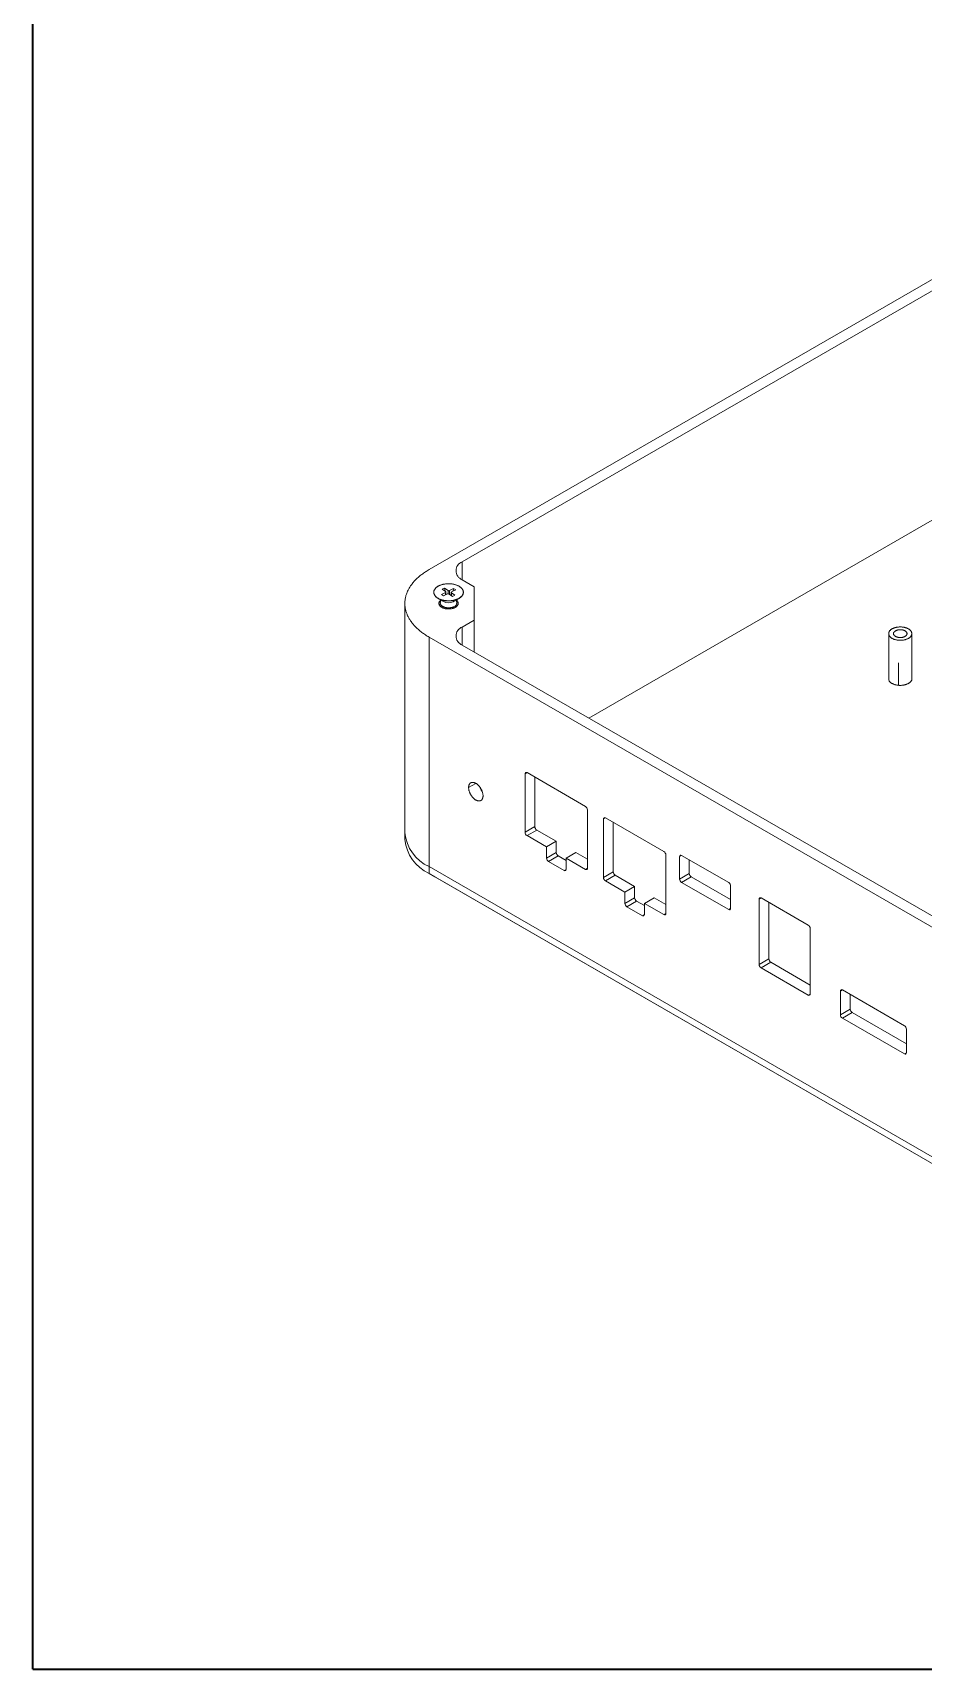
# Model space of a CAD drawing. Header units: millimetres. Extents: x 15 to 405, y 6 to 293.
# Drawn here: x 15 to 79.6, y 10.8 to 129.6 of the extents above; entities that cross this region are included whole.
import ezdxf

# ---------------------------------------------------------------- set-up
doc = ezdxf.new("R2010")
doc.units = ezdxf.units.MM
doc.layers.add('RAHM', color=5, linetype='Continuous')

msp = doc.modelspace()

# ---------------------------------------------------------------- linework, layer by layer
at = {"color": 7, "linetype": 'Continuous', "lineweight": 18}
for p, q in [((85.5497, 114.8003), (43.7455, 90.6673)), ((46.1497, 91.2388), (84.5597, 113.4124)), ((55.3444, 79.8893), (84.5597, 96.755)), ((46.1497, 89.9325), (46.1497, 91.2388)), ((44.6974, 89.239), (44.8749, 89.3253)), ((44.9448, 89.0694), (44.6974, 89.239)), ((44.8749, 89.3253), (45.1222, 89.1557)), ((44.9038, 89.0975), (44.8749, 89.3253)), ((45.1222, 88.9121), (45.1222, 89.1557)), ((45.2349, 89.1501), (45.5287, 89.2929)), ((45.2349, 89.1501), (45.2349, 88.8705)), ((45.6781, 89.1905), (45.3844, 89.0477)), ((45.4997, 89.1037), (45.5287, 89.2929)), ((45.5287, 89.2929), (45.6781, 89.1905)), ((47.0225, 89.4287), (46.1497, 89.9325)), ((47.0225, 87.0075), (47.0225, 89.4287)), ((41.9882, 88.2181), (41.9882, 71.5606)), ((44.0877, 89.026), (44.0877, 89.0117)), ((44.4016, 88.5742), (44.7853, 88.3526)), ((44.5597, 88.2421), (44.5597, 88.1364)), ((44.6021, 88.4584), (44.5644, 88.2853)), ((44.6414, 88.8616), (44.9351, 89.0043)), ((44.7908, 88.7591), (44.6414, 88.8616)), ((45.0845, 88.9019), (44.7908, 88.7591)), ((44.9351, 88.8293), (44.9351, 89.0043)), ((44.9636, 88.8431), (44.9636, 89.0397)), ((45.4446, 88.7268), (45.1973, 88.8963)), ((45.3559, 89.0123), (45.3559, 88.7876)), ((45.3747, 88.9826), (45.6221, 88.813)), ((45.3747, 88.9826), (45.3747, 88.7747)), ((45.6221, 88.813), (45.4446, 88.7268)), ((45.5342, 88.3526), (45.9179, 88.5742)), ((45.7551, 88.2853), (45.7174, 88.4584)), ((45.7597, 88.1364), (45.7597, 88.2421)), ((46.2317, 89.0117), (46.2317, 89.026)), ((46.1497, 86.5036), (47.0225, 87.0075)), ((47.0225, 84.6935), (47.0225, 87.0075)), ((43.7455, 85.7688), (93.9218, 56.8027)), ((43.7455, 85.7688), (43.7455, 69.1114)), ((46.1497, 85.1974), (46.1497, 86.5036)), ((77.0814, 86.023), (77.0814, 82.6818)), ((78.7614, 82.6818), (78.7614, 86.023)), ((46.1497, 85.1974), (92.9319, 58.1906)), ((77.8026, 83.9099), (77.8026, 82.271)), ((47.1369, 75.1557), (46.6135, 74.8536)), ((50.8506, 75.9318), (50.7091, 75.8502)), ((50.7091, 75.8502), (50.7091, 71.6041)), ((55.0932, 73.4826), (50.8505, 75.9318)), ((51.4162, 72.0123), (51.4162, 75.6053)), ((55.2346, 68.9916), (55.2346, 73.2376)), ((56.5357, 72.6498), (56.3942, 72.5682)), ((56.3942, 72.5682), (56.3942, 68.3222)), ((60.7783, 70.2006), (56.5357, 72.6499)), ((41.9882, 71.5606), (41.9882, 71.0707)), ((51.4162, 72.0123), (50.7091, 71.6041)), ((51.5576, 71.7674), (50.8505, 71.3592)), ((50.8505, 71.3592), (52.2647, 70.5428)), ((52.9718, 70.951), (51.5576, 71.7674)), ((57.1014, 68.7304), (57.1014, 72.3233)), ((52.9718, 70.951), (52.2647, 70.5428)), ((52.2647, 70.5428), (52.2647, 69.7262)), ((52.9718, 70.1344), (52.2647, 69.7262)), ((52.9718, 70.1344), (52.9718, 70.951)), ((54.3861, 70.1346), (53.679, 69.7264)), ((55.2346, 69.6447), (54.3861, 70.1346)), ((43.7455, 69.1114), (93.9218, 40.1452)), ((43.7455, 69.1114), (43.7455, 68.6215)), ((53.1133, 69.8895), (52.4062, 69.4813)), ((52.4062, 69.4813), (53.5375, 68.8282)), ((53.679, 69.5629), (53.1133, 69.8895)), ((53.679, 68.9098), (53.5375, 68.8282)), ((53.679, 68.9098), (53.679, 69.7264)), ((53.679, 69.7264), (55.0932, 68.91)), ((55.2346, 68.9916), (55.0932, 68.91)), ((60.9197, 65.7097), (60.9197, 69.9557)), ((62.0568, 69.9231), (61.9153, 69.8415)), ((61.9153, 69.8415), (61.9153, 68.2084)), ((65.4792, 67.9474), (62.0568, 69.9231)), ((62.6224, 68.6166), (62.6224, 69.5966)), ((43.7448, 68.6219), (44.1692, 68.3768)), ((43.7455, 68.6215), (93.9218, 39.6553)), ((43.7455, 68.6215), (44.1698, 68.3765)), ((44.1698, 68.3765), (44.1692, 68.3768)), ((94.3461, 39.4103), (44.1698, 68.3765)), ((57.1014, 68.7304), (56.3942, 68.3222)), ((57.2428, 68.4854), (56.5357, 68.0772)), ((56.5357, 68.0772), (57.9499, 67.2608)), ((58.657, 67.669), (57.2428, 68.4854)), ((62.6224, 68.6166), (61.9153, 68.2084)), ((62.7639, 68.3716), (62.0568, 67.9634)), ((62.0568, 67.9634), (65.4792, 65.9877)), ((65.6206, 66.7225), (62.7639, 68.3716)), ((58.657, 67.669), (57.9499, 67.2608)), ((57.9499, 67.2608), (57.9499, 66.4443)), ((58.657, 66.8525), (57.9499, 66.4443)), ((58.7984, 66.6075), (58.0913, 66.1993)), ((58.657, 66.8525), (58.657, 67.669)), ((59.3641, 66.281), (58.7984, 66.6075)), ((60.0712, 66.8526), (59.3641, 66.4444)), ((60.9197, 66.3628), (60.0712, 66.8526)), ((65.6206, 66.0694), (65.6206, 67.7025)), ((67.8282, 66.8347), (67.6867, 66.753)), ((67.6867, 66.753), (67.6867, 62.0008)), ((71.2477, 64.8606), (67.8282, 66.8347)), ((58.0913, 66.1993), (59.2227, 65.5462)), ((59.3641, 65.6278), (59.2227, 65.5462)), ((59.3641, 65.6279), (59.3641, 66.4444)), ((59.3641, 66.4444), (60.7783, 65.628)), ((60.9197, 65.7096), (60.7783, 65.628)), ((65.6206, 66.0694), (65.4792, 65.9877)), ((68.3938, 62.409), (68.3938, 66.5081)), ((71.3892, 59.8634), (71.3892, 64.6157)), ((68.3938, 62.409), (67.6867, 62.0008)), ((68.5353, 62.164), (67.8282, 61.7558)), ((71.3892, 60.5165), (68.5353, 62.164)), ((67.8282, 61.7558), (71.2477, 59.7817)), ((71.3892, 59.8634), (71.2477, 59.7817)), ((73.724, 60.1617), (73.5826, 60.08)), ((73.5826, 60.08), (73.5826, 58.3522)), ((78.2212, 57.5655), (73.724, 60.1617)), ((74.2897, 58.7604), (74.2897, 59.8351)), ((74.2897, 58.7604), (73.5826, 58.3522)), ((74.4311, 58.5155), (73.724, 58.1072)), ((78.3626, 56.2458), (74.4311, 58.5155)), ((73.724, 58.1072), (78.2212, 55.5111)), ((78.3626, 55.5927), (78.3626, 57.3205)), ((78.3626, 55.5927), (78.2212, 55.5111))]:
    msp.add_line(p, q, dxfattribs=at)
at = {"color": 7, "linetype": 'Continuous', "lineweight": 18, "flags": 128}
for points in [[(43.7455, 90.6673), (43.6767, 90.6269), (43.609, 90.5858), (43.5425, 90.5442), (43.4771, 90.5019), (43.413, 90.4589), (43.3501, 90.4154), (43.2884, 90.3713), (43.228, 90.3266), (43.1689, 90.2814), (43.1111, 90.2356), (43.0546, 90.1893), (42.9993, 90.1424), (42.9455, 90.095), (42.8929, 90.0471), (42.8418, 89.9988), (42.792, 89.9499), (42.7436, 89.9006), (42.6966, 89.8509), (42.6511, 89.8007), (42.6069, 89.75), (42.5642, 89.699), (42.523, 89.6476), (42.4832, 89.5958), (42.4449, 89.5436), (42.4081, 89.491), (42.3727, 89.4382), (42.3389, 89.385), (42.3066, 89.3314), (42.2758, 89.2776), (42.2465, 89.2235), (42.2188, 89.1692), (42.1926, 89.1145), (42.168, 89.0597), (42.1449, 89.0046), (42.1234, 88.9493), (42.1034, 88.8938), (42.0851, 88.8381), (42.0683, 88.7823), (42.0531, 88.7263), (42.0395, 88.6702), (42.0275, 88.6139), (42.0171, 88.5576), (42.0082, 88.5011), (42.001, 88.4446), (41.9954, 88.388), (41.9914, 88.3314), (41.989, 88.2747), (41.9882, 88.2181), (41.989, 88.1614), (41.9914, 88.1047), (41.9954, 88.0481), (42.001, 87.9915), (42.0082, 87.935), (42.0171, 87.8786), (42.0275, 87.8222), (42.0395, 87.766), (42.0531, 87.7098), (42.0683, 87.6538), (42.0851, 87.598), (42.1034, 87.5423), (42.1234, 87.4868), (42.1449, 87.4315), (42.168, 87.3764), (42.1926, 87.3216), (42.2188, 87.267), (42.2465, 87.2126), (42.2758, 87.1585), (42.3066, 87.1047), (42.3389, 87.0512), (42.3727, 86.998), (42.4081, 86.9451), (42.4449, 86.8926), (42.4832, 86.8404), (42.523, 86.7886), (42.5642, 86.7371), (42.6069, 86.6861), (42.6511, 86.6355), (42.6966, 86.5853), (42.7436, 86.5355), (42.792, 86.4862), (42.8418, 86.4374), (42.8929, 86.389), (42.9455, 86.3411), (42.9993, 86.2937), (43.0546, 86.2469), (43.1111, 86.2005), (43.1689, 86.1547), (43.228, 86.1095), (43.2884, 86.0648), (43.3501, 86.0207), (43.413, 85.9772), (43.4771, 85.9343), (43.5425, 85.892), (43.609, 85.8503), (43.6767, 85.8092), (43.7455, 85.7688)], [(45.9797, 89.4246), (45.9523, 89.4427), (45.9237, 89.4601), (45.894, 89.4769), (45.8632, 89.493), (45.8313, 89.5084), (45.7984, 89.5231), (45.7645, 89.537), (45.7297, 89.5501), (45.6941, 89.5625), (45.6577, 89.5741), (45.6205, 89.5848), (45.5826, 89.5947), (45.5441, 89.6037), (45.505, 89.6119), (45.4654, 89.6192), (45.4253, 89.6256), (45.3848, 89.6311), (45.344, 89.6356), (45.3029, 89.6393), (45.2616, 89.6421), (45.2202, 89.6439), (45.1786, 89.6448), (45.1371, 89.6447), (45.0955, 89.6437), (45.0541, 89.6418), (45.0128, 89.639), (44.9717, 89.6353), (44.9309, 89.6306), (44.8905, 89.625), (44.8505, 89.6185), (44.8109, 89.6112), (44.7719, 89.6029), (44.7334, 89.5938), (44.6956, 89.5838), (44.6585, 89.573), (44.6221, 89.5614), (44.5865, 89.549), (44.5518, 89.5357), (44.5181, 89.5217), (44.4852, 89.507), (44.4534, 89.4916), (44.4227, 89.4754), (44.3931, 89.4586), (44.3646, 89.4411), (44.3373, 89.423), (44.3113, 89.4043), (44.2865, 89.385), (44.2631, 89.3652), (44.2409, 89.3448), (44.2202, 89.324), (44.2009, 89.3028), (44.183, 89.2811), (44.1666, 89.259), (44.1517, 89.2366), (44.1383, 89.2139), (44.1265, 89.1909), (44.1162, 89.1677), (44.1075, 89.1442), (44.1003, 89.1206), (44.0948, 89.0968), (44.0908, 89.0729), (44.0885, 89.0489), (44.0877, 89.0249), (44.0886, 89.0009), (44.0911, 88.977), (44.0952, 88.9531), (44.1009, 88.9293), (44.1082, 88.9057), (44.1171, 88.8822), (44.1275, 88.859), (44.1395, 88.836), (44.153, 88.8133), (44.1681, 88.7909), (44.1846, 88.7689), (44.2026, 88.7473), (44.222, 88.7261), (44.2429, 88.7053), (44.2651, 88.685), (44.2887, 88.6653), (44.3136, 88.646), (44.3397, 88.6274), (44.3671, 88.6093), (44.3957, 88.5919), (44.4255, 88.5751), (44.4563, 88.559), (44.4882, 88.5436), (44.5211, 88.529), (44.555, 88.515), (44.5897, 88.5019), (44.6254, 88.4895), (44.6618, 88.478), (44.699, 88.4672), (44.7369, 88.4573), (44.7754, 88.4483), (44.8145, 88.4401), (44.8541, 88.4328), (44.8942, 88.4264), (44.9346, 88.4209), (44.9754, 88.4164), (45.0165, 88.4127), (45.0578, 88.41), (45.0993, 88.4081), (45.1408, 88.4072), (45.1824, 88.4073), (45.224, 88.4083), (45.2654, 88.4102), (45.3067, 88.413), (45.3477, 88.4167), (45.3885, 88.4214), (45.429, 88.427), (45.469, 88.4335), (45.5086, 88.4408), (45.5476, 88.4491), (45.5861, 88.4582), (45.6239, 88.4682), (45.661, 88.479), (45.6974, 88.4906), (45.7329, 88.503), (45.7676, 88.5163), (45.8014, 88.5303), (45.8342, 88.545), (45.866, 88.5605), (45.8968, 88.5766), (45.9264, 88.5935), (45.9549, 88.6109), (45.9821, 88.6291), (46.0082, 88.6478), (46.033, 88.667), (46.0564, 88.6869), (46.0785, 88.7072), (46.0992, 88.728), (46.1186, 88.7492), (46.1364, 88.7709), (46.1528, 88.793), (46.1677, 88.8154), (46.1811, 88.8381), (46.193, 88.8611), (46.2033, 88.8844), (46.212, 88.9078), (46.2191, 88.9315), (46.2247, 88.9552), (46.2287, 88.9791), (46.231, 89.0031), (46.2317, 89.0271), (46.2309, 89.0511), (46.2284, 89.0751), (46.2243, 89.0989), (46.2186, 89.1227), (46.2113, 89.1463), (46.2024, 89.1698), (46.192, 89.193), (46.18, 89.216), (46.1664, 89.2387), (46.1514, 89.2611), (46.1349, 89.2831), (46.1169, 89.3047), (46.0974, 89.3259), (46.0766, 89.3467), (46.0543, 89.367), (46.0308, 89.3868), (46.0059, 89.406), (45.9797, 89.4246)], [(46.2317, 89.0117), (46.231, 88.9888), (46.2287, 88.9649), (46.2247, 88.941), (46.2191, 88.9172), (46.212, 88.8936), (46.2033, 88.8701), (46.193, 88.8468), (46.1811, 88.8238), (46.1677, 88.8011), (46.1528, 88.7787), (46.1364, 88.7566), (46.1186, 88.735), (46.0992, 88.7137), (46.0785, 88.6929), (46.0564, 88.6726), (46.033, 88.6528), (46.0082, 88.6335), (45.9821, 88.6148), (45.9549, 88.5967), (45.9264, 88.5792), (45.8968, 88.5624), (45.866, 88.5462), (45.8342, 88.5307), (45.8014, 88.516), (45.7676, 88.502), (45.7329, 88.4888), (45.6974, 88.4763), (45.661, 88.4647), (45.6239, 88.4539), (45.5861, 88.4439), (45.5476, 88.4348), (45.5086, 88.4266), (45.469, 88.4192), (45.429, 88.4127), (45.3885, 88.4071), (45.3477, 88.4025), (45.3067, 88.3987), (45.2654, 88.3959), (45.224, 88.394), (45.1824, 88.393), (45.1408, 88.393), (45.0993, 88.3939), (45.0578, 88.3957), (45.0165, 88.3984), (44.9754, 88.4021), (44.9346, 88.4067), (44.8942, 88.4122), (44.8541, 88.4186), (44.8145, 88.4259), (44.7754, 88.434), (44.7369, 88.4431), (44.699, 88.453), (44.6618, 88.4637), (44.6254, 88.4753), (44.5897, 88.4876), (44.555, 88.5008), (44.5211, 88.5147), (44.4882, 88.5294), (44.4563, 88.5448), (44.4255, 88.5609), (44.3957, 88.5776), (44.3671, 88.5951), (44.3397, 88.6131)], [(44.6648, 87.9323), (44.6416, 87.9463), (44.6196, 87.961), (44.5989, 87.9762), (44.5795, 87.992), (44.5614, 88.0084), (44.5446, 88.0252), (44.5293, 88.0424), (44.5155, 88.0601), (44.5031, 88.0781), (44.4922, 88.0964), (44.4829, 88.115), (44.4751, 88.1339), (44.4689, 88.1529), (44.4643, 88.1721), (44.4613, 88.1914), (44.4598, 88.2108), (44.46, 88.2302), (44.4619, 88.2495), (44.4653, 88.2688), (44.4703, 88.288), (44.4769, 88.307), (44.4851, 88.3258), (44.4948, 88.3443), (44.506, 88.3626), (44.5188, 88.3805), (44.533, 88.3981), (44.5487, 88.4152), (44.5658, 88.4319), (44.5842, 88.4481), (44.5992, 88.4601)], [(45.5462, 87.9772), (45.5217, 87.9659), (45.4961, 87.9553), (45.4697, 87.9455), (45.4423, 87.9366), (45.4143, 87.9285), (45.3855, 87.9212), (45.3561, 87.9148), (45.3261, 87.9093), (45.2957, 87.9048), (45.265, 87.9011), (45.2339, 87.8984), (45.2026, 87.8966), (45.1713, 87.8958), (45.1399, 87.8959), (45.1085, 87.897), (45.0773, 87.899), (45.0463, 87.902), (45.0156, 87.9059), (44.9853, 87.9107), (44.9555, 87.9164), (44.9263, 87.9231), (44.8977, 87.9305), (44.8698, 87.9389), (44.8427, 87.9481), (44.8165, 87.958), (44.7912, 87.9688), (44.7669, 87.9803), (44.7437, 87.9925), (44.7216, 88.0055), (44.7008, 88.019), (44.6812, 88.0332), (44.6629, 88.0479), (44.646, 88.0632), (44.6305, 88.079), (44.6164, 88.0952), (44.6038, 88.1118), (44.5928, 88.1288), (44.5833, 88.1461), (44.5753, 88.1636), (44.569, 88.1814), (44.5643, 88.1993), (44.5613, 88.2174), (44.5598, 88.2355), (44.5601, 88.2536), (44.5619, 88.2717), (44.5644, 88.2853)], [(45.7203, 88.4601), (45.7305, 88.452), (45.7492, 88.436), (45.7666, 88.4194), (45.7827, 88.4024), (45.7973, 88.3849), (45.8104, 88.3671), (45.822, 88.3489), (45.8321, 88.3304), (45.8407, 88.3117), (45.8477, 88.2927), (45.8531, 88.2736), (45.8569, 88.2544), (45.8591, 88.235), (45.8597, 88.2156), (45.8587, 88.1963), (45.8561, 88.1769), (45.8519, 88.1577), (45.8461, 88.1386), (45.8387, 88.1197), (45.8297, 88.101), (45.8193, 88.0826), (45.8072, 88.0645), (45.7938, 88.0468), (45.7788, 88.0294), (45.7624, 88.0125), (45.7447, 87.9961), (45.7256, 87.9801), (45.7051, 87.9648), (45.6835, 87.95), (45.6606, 87.9358), (45.6366, 87.9222), (45.6115, 87.9094), (45.5853, 87.8972), (45.5582, 87.8858), (45.5301, 87.8752), (45.5012, 87.8653), (45.4715, 87.8563), (45.4411, 87.848), (45.4101, 87.8407), (45.3784, 87.8342), (45.3463, 87.8286), (45.3137, 87.8239), (45.2808, 87.8201), (45.2476, 87.8172), (45.2142, 87.8152), (45.1807, 87.8141), (45.1471, 87.814), (45.1136, 87.8148), (45.0802, 87.8166), (45.0469, 87.8192), (45.0139, 87.8228), (44.9813, 87.8273), (44.949, 87.8327), (44.9173, 87.839), (44.886, 87.8461), (44.8555, 87.8541), (44.8256, 87.863), (44.7965, 87.8726), (44.7682, 87.8831), (44.7408, 87.8943), (44.7144, 87.9063), (44.6891, 87.9189), (44.6648, 87.9323)], [(44.9351, 89.0043), (44.9433, 89.0089), (44.9502, 89.0142), (44.9559, 89.0199), (44.96, 89.026), (44.9626, 89.0325), (44.9636, 89.039), (44.9629, 89.0456), (44.9606, 89.0521), (44.9568, 89.0583), (44.9515, 89.0641), (44.9448, 89.0694)], [(45.3844, 89.0477), (45.3762, 89.0431), (45.3692, 89.0379), (45.3636, 89.0321), (45.3595, 89.026), (45.3569, 89.0196), (45.3559, 89.013), (45.3566, 89.0064), (45.3588, 89), (45.3627, 88.9937), (45.368, 88.9879), (45.3747, 88.9826)], [(45.5342, 88.3526), (45.5226, 88.3461), (45.5008, 88.3349)], [(77.8026, 85.543), (77.8393, 85.5404), (77.876, 85.5388), (77.9129, 85.5381), (77.9498, 85.5384), (77.9867, 85.5396), (78.0234, 85.5417), (78.0599, 85.5447), (78.0962, 85.5487), (78.1321, 85.5536), (78.1676, 85.5594), (78.2027, 85.5661), (78.2372, 85.5737), (78.271, 85.5821), (78.3043, 85.5914), (78.3367, 85.6015), (78.3684, 85.6125), (78.3992, 85.6242), (78.4291, 85.6367), (78.458, 85.6499), (78.4859, 85.6639), (78.5126, 85.6786), (78.5383, 85.6939), (78.5627, 85.7098), (78.5859, 85.7264), (78.6079, 85.7435), (78.6285, 85.7612), (78.6477, 85.7794), (78.6655, 85.798), (78.6819, 85.8171), (78.6969, 85.8366), (78.7103, 85.8565), (78.7222, 85.8766), (78.7326, 85.8971), (78.7414, 85.9178), (78.7486, 85.9387), (78.7542, 85.9597), (78.7582, 85.9809), (78.7606, 86.0022), (78.7614, 86.0235), (78.7606, 86.0448), (78.7581, 86.066), (78.754, 86.0872), (78.7483, 86.1082), (78.741, 86.1291), (78.7322, 86.1498), (78.7218, 86.1702), (78.7098, 86.1904), (78.6963, 86.2102), (78.6813, 86.2297), (78.6648, 86.2488), (78.6469, 86.2674), (78.6276, 86.2856), (78.607, 86.3032), (78.585, 86.3203), (78.5617, 86.3369), (78.5372, 86.3528), (78.5116, 86.3681), (78.4847, 86.3827), (78.4568, 86.3967), (78.4279, 86.4099), (78.398, 86.4223), (78.3671, 86.434), (78.3354, 86.4449), (78.3029, 86.455), (78.2697, 86.4643), (78.2358, 86.4727), (78.2012, 86.4802), (78.1662, 86.4869), (78.1306, 86.4927), (78.0947, 86.4975), (78.0584, 86.5014), (78.0219, 86.5045), (77.9852, 86.5065), (77.9483, 86.5077), (77.9114, 86.5079), (77.8745, 86.5072), (77.8377, 86.5055), (77.8011, 86.5029), (77.7647, 86.4994), (77.7286, 86.495), (77.6929, 86.4896), (77.6576, 86.4834), (77.6228, 86.4763), (77.5886, 86.4683), (77.5551, 86.4594), (77.5222, 86.4497), (77.4901, 86.4391), (77.4589, 86.4278), (77.4285, 86.4157), (77.3991, 86.4028), (77.3707, 86.3892), (77.3434, 86.3749), (77.3172, 86.3599), (77.2922, 86.3442), (77.2683, 86.328), (77.2457, 86.3111), (77.2245, 86.2937), (77.2045, 86.2758), (77.186, 86.2574), (77.1689, 86.2385), (77.1532, 86.2192), (77.139, 86.1995), (77.1264, 86.1795), (77.1152, 86.1592), (77.1056, 86.1386), (77.0976, 86.1178), (77.0912, 86.0969), (77.0864, 86.0757), (77.0832, 86.0545), (77.0816, 86.0332), (77.0816, 86.0119), (77.0833, 85.9906), (77.0866, 85.9694), (77.0914, 85.9483), (77.0979, 85.9273), (77.106, 85.9065), (77.1156, 85.886), (77.1268, 85.8657), (77.1396, 85.8457), (77.1538, 85.826), (77.1696, 85.8068), (77.1867, 85.7879), (77.2053, 85.7695), (77.2253, 85.7516), (77.2466, 85.7342), (77.2693, 85.7174), (77.2932, 85.7011), (77.3183, 85.6855), (77.3445, 85.6705), (77.3719, 85.6562), (77.4003, 85.6427), (77.4298, 85.6298), (77.4602, 85.6177), (77.4914, 85.6064), (77.5236, 85.5959), (77.5564, 85.5863), (77.59, 85.5774), (77.6242, 85.5695), (77.659, 85.5624), (77.6943, 85.5561), (77.7301, 85.5508), (77.7662, 85.5464), (77.8026, 85.543)], [(77.8519, 85.742), (77.8798, 85.7401), (77.9078, 85.7392), (77.9359, 85.7392), (77.9639, 85.7402), (77.9918, 85.742), (78.0195, 85.7448), (78.0469, 85.7485), (78.0738, 85.7531), (78.1002, 85.7585), (78.1261, 85.7649), (78.1513, 85.772), (78.1757, 85.78), (78.1994, 85.7888), (78.2221, 85.7983), (78.2438, 85.8086), (78.2645, 85.8196), (78.284, 85.8312), (78.3024, 85.8435), (78.3195, 85.8563), (78.3354, 85.8697), (78.3499, 85.8836), (78.3629, 85.898), (78.3746, 85.9127), (78.3848, 85.9278), (78.3934, 85.9433), (78.4005, 85.959), (78.4061, 85.9749), (78.41, 85.9909), (78.4124, 86.0071), (78.4132, 86.0233), (78.4124, 86.0395), (78.4099, 86.0556), (78.4059, 86.0717), (78.4003, 86.0876), (78.3932, 86.1032), (78.3845, 86.1187), (78.3742, 86.1338), (78.3625, 86.1485), (78.3494, 86.1628), (78.3349, 86.1767), (78.319, 86.1901), (78.3018, 86.2029), (78.2834, 86.2152), (78.2638, 86.2268), (78.2431, 86.2377), (78.2214, 86.248), (78.1986, 86.2575), (78.175, 86.2663), (78.1505, 86.2742), (78.1253, 86.2814), (78.0994, 86.2877), (78.073, 86.2931), (78.046, 86.2977), (78.0186, 86.3013), (77.991, 86.3041), (77.963, 86.3059), (77.935, 86.3068), (77.9069, 86.3068), (77.8789, 86.3059), (77.851, 86.304), (77.8233, 86.3012), (77.796, 86.2975), (77.769, 86.293), (77.7426, 86.2875), (77.7167, 86.2812), (77.6915, 86.274), (77.6671, 86.266), (77.6434, 86.2572), (77.6207, 86.2477), (77.599, 86.2374), (77.5783, 86.2264), (77.5588, 86.2148), (77.5404, 86.2025), (77.5233, 86.1897), (77.5074, 86.1763), (77.493, 86.1624), (77.4799, 86.1481), (77.4682, 86.1333), (77.4581, 86.1182), (77.4494, 86.1028), (77.4423, 86.0871), (77.4367, 86.0712), (77.4328, 86.0551), (77.4304, 86.039), (77.4296, 86.0228), (77.4304, 86.0066), (77.4329, 85.9904), (77.4369, 85.9743), (77.4425, 85.9585), (77.4497, 85.9428), (77.4584, 85.9274), (77.4686, 85.9123), (77.4803, 85.8975), (77.4934, 85.8832), (77.5079, 85.8693), (77.5238, 85.8559), (77.541, 85.8431), (77.5594, 85.8309), (77.579, 85.8192), (77.5997, 85.8083), (77.6214, 85.798), (77.6442, 85.7885), (77.6678, 85.7798), (77.6923, 85.7718), (77.7175, 85.7647), (77.7434, 85.7584), (77.7699, 85.7529), (77.7968, 85.7484), (77.8242, 85.7447), (77.8519, 85.742)], [(77.3204, 82.4099), (77.3472, 82.3951), (77.375, 82.381), (77.404, 82.3676), (77.4339, 82.3549), (77.4647, 82.343), (77.4964, 82.3319), (77.5289, 82.3216), (77.5622, 82.3121), (77.5961, 82.3035), (77.6307, 82.2957), (77.6658, 82.2889), (77.7014, 82.2829), (77.7374, 82.2778), (77.7738, 82.2736), (77.8105, 82.2704), (77.8473, 82.268), (77.8843, 82.2666), (77.9214, 82.2662), (77.9585, 82.2666), (77.9955, 82.268), (78.0324, 82.2704), (78.069, 82.2736), (78.1054, 82.2778), (78.1414, 82.2829), (78.177, 82.2889), (78.2121, 82.2957), (78.2467, 82.3035), (78.2806, 82.3121), (78.3139, 82.3216), (78.3464, 82.3319), (78.3781, 82.343), (78.4089, 82.3549), (78.4389, 82.3676), (78.4678, 82.381), (78.4957, 82.3951), (78.5224, 82.4099), (78.5481, 82.4253), (78.5725, 82.4414), (78.5958, 82.4581), (78.6177, 82.4754), (78.6383, 82.4932), (78.6575, 82.5115), (78.6754, 82.5303), (78.6918, 82.5495), (78.7067, 82.5691), (78.7201, 82.589), (78.7321, 82.6093), (78.7424, 82.6299), (78.7513, 82.6506), (78.7585, 82.6716), (78.7641, 82.6928), (78.7682, 82.7141), (78.7706, 82.7354), (78.7714, 82.7569), (78.7706, 82.7783), (78.7682, 82.7996), (78.7641, 82.8209), (78.7614, 82.8319)], [(47.6601, 74.2494), (47.6595, 74.2781), (47.6578, 74.3074), (47.6549, 74.3371), (47.6509, 74.3674), (47.6457, 74.3981), (47.6395, 74.4291), (47.6321, 74.4604), (47.6237, 74.4918), (47.6142, 74.5234), (47.6036, 74.5551), (47.592, 74.5868), (47.5794, 74.6183), (47.5658, 74.6498), (47.5513, 74.681), (47.5359, 74.7119), (47.5196, 74.7425), (47.5024, 74.7727), (47.4845, 74.8024), (47.4658, 74.8315), (47.4463, 74.86), (47.4262, 74.8878), (47.4055, 74.9149), (47.3841, 74.9412), (47.3623, 74.9666), (47.3399, 74.9912), (47.317, 75.0147), (47.2938, 75.0373), (47.2703, 75.0587), (47.2464, 75.0791), (47.2223, 75.0983), (47.198, 75.1163), (47.1736, 75.133), (47.1491, 75.1485), (47.1245, 75.1627), (47.1, 75.1755), (47.0756, 75.1869), (47.0513, 75.197), (47.0272, 75.2056), (47.0033, 75.2128), (46.9798, 75.2186), (46.9566, 75.2228), (46.9337, 75.2256), (46.9113, 75.2269), (46.8895, 75.2268), (46.8681, 75.2251), (46.8474, 75.222), (46.8273, 75.2174), (46.8078, 75.2113), (46.7891, 75.2038), (46.7712, 75.1948), (46.754, 75.1845), (46.7377, 75.1727), (46.7223, 75.1596), (46.7078, 75.1451), (46.6942, 75.1294), (46.6816, 75.1123), (46.67, 75.094), (46.6594, 75.0746), (46.6499, 75.054), (46.6415, 75.0323), (46.6341, 75.0095), (46.6279, 74.9857), (46.6227, 74.961), (46.6187, 74.9353), (46.6158, 74.9088), (46.6141, 74.8816), (46.6135, 74.8536)], [(46.6135, 74.8536), (46.6141, 74.8249), (46.6158, 74.7957), (46.6187, 74.7659), (46.6227, 74.7356), (46.6279, 74.705), (46.6341, 74.674), (46.6415, 74.6427), (46.6499, 74.6112), (46.6594, 74.5796), (46.67, 74.5479), (46.6816, 74.5163), (46.6942, 74.4847), (46.7078, 74.4533), (46.7223, 74.422), (46.7377, 74.3911), (46.754, 74.3605), (46.7712, 74.3304), (46.7891, 74.3007), (46.8078, 74.2716), (46.8273, 74.243), (46.8474, 74.2152), (46.8681, 74.1881), (46.8895, 74.1618), (46.9113, 74.1364), (46.9337, 74.1119), (46.9566, 74.0883), (46.9798, 74.0658), (47.0033, 74.0443), (47.0272, 74.0239), (47.0513, 74.0047), (47.0756, 73.9868), (47.1, 73.97), (47.1245, 73.9545), (47.1491, 73.9404), (47.1736, 73.9275), (47.198, 73.9161), (47.2223, 73.906), (47.2464, 73.8974), (47.2703, 73.8902), (47.2938, 73.8845), (47.317, 73.8802), (47.3399, 73.8774), (47.3623, 73.8761), (47.3841, 73.8763), (47.4055, 73.8779), (47.4262, 73.881), (47.4463, 73.8857), (47.4658, 73.8917), (47.4845, 73.8992), (47.5024, 73.9082), (47.5196, 73.9186), (47.5359, 73.9303), (47.5513, 73.9435), (47.5658, 73.9579), (47.5794, 73.9737), (47.592, 73.9907), (47.6036, 74.009), (47.6142, 74.0285), (47.6237, 74.0491), (47.6321, 74.0708), (47.6395, 74.0936), (47.6457, 74.1173), (47.6509, 74.1421), (47.6549, 74.1677), (47.6578, 74.1942), (47.6595, 74.2215), (47.6601, 74.2494)]]:
    msp.add_lwpolyline(points, dxfattribs=at)
at = {"color": 7, "linetype": 'Continuous', "lineweight": 18}
for centre, radius, start, end in [((46.3987, 90.5856), 0.699, 110.869557, 249.130443), ((45.1839, 89.261), 0.1221, 239.636116, 294.698489), ((44.5829, 89.0458), 0.4963, 183.935082, 240.668207), ((45.1613, 89.0824), 0.8209, 242.737877, 294.427496), ((45.1355, 88.791), 0.1221, 59.636116, 114.698489), ((45.4602, 88.2603), 0.2959, 286.897067, 4.846378), ((46.3987, 85.8505), 0.699, 110.869557, 249.130443), ((77.4672, 82.7717), 0.3905, 171.12698, 247.912366), ((48.563, 75.3749), 1.2577, 199.998845, 219.995778), ((50.7955, 75.8638), 0.0875, 51.058533, 188.952219), ((54.9282, 73.224), 0.3067, 2.541812, 57.458188), ((56.4807, 72.5818), 0.0875, 51.058533, 188.952219), ((44.9909, 71.8601), 3.0176, 185.694799, 245.625342), ((51.0155, 71.6177), 0.3067, 182.541812, 237.458188), ((51.7226, 72.0259), 0.3067, 182.541862, 237.458138), ((44.9909, 71.3701), 3.0176, 185.694799, 245.625342), ((53.2783, 70.1481), 0.3067, 182.541862, 237.458138), ((60.6133, 69.9421), 0.3067, 2.541812, 57.458188), ((52.5711, 69.7398), 0.3067, 182.541812, 237.458188), ((53.5925, 68.8962), 0.0875, 231.058533, 8.952219), ((55.1482, 68.978), 0.0875, 231.058533, 8.952219), ((62.0018, 69.8551), 0.0875, 51.058533, 188.952219), ((56.7006, 68.3358), 0.3067, 182.541812, 237.458188), ((57.4078, 68.744), 0.3067, 182.541862, 237.458138), ((62.2217, 68.222), 0.3067, 182.541812, 237.458188), ((62.9288, 68.6302), 0.3067, 182.541862, 237.458138), ((65.3142, 67.6889), 0.3067, 2.541812, 57.458188), ((58.9634, 66.8661), 0.3067, 182.541862, 237.458138), ((67.7732, 66.7666), 0.0875, 51.058533, 188.952219), ((58.2563, 66.4579), 0.3067, 182.541812, 237.458188), ((59.2777, 65.6143), 0.0875, 231.058533, 8.952219), ((60.8333, 65.6961), 0.0875, 231.058533, 8.952219), ((65.5341, 66.0558), 0.0875, 231.058533, 8.952219), ((71.0827, 64.6021), 0.3067, 2.541812, 57.458188), ((67.9931, 62.0144), 0.3067, 182.541812, 237.458188), ((68.7002, 62.4226), 0.3067, 182.541862, 237.458138), ((71.3027, 59.8498), 0.0875, 231.058533, 8.952219), ((73.669, 60.0936), 0.0875, 51.058533, 188.952219), ((73.889, 58.3658), 0.3067, 182.541812, 237.458188), ((74.5961, 58.774), 0.3067, 182.541862, 237.458138), ((78.0562, 57.3069), 0.3067, 2.541812, 57.458188), ((78.2762, 55.5791), 0.0875, 231.058533, 8.952219)]:
    msp.add_arc(centre, radius, start, end, dxfattribs=at)
at = {"layer": 'RAHM', "color": 7, "linetype": 'Continuous', "lineweight": 35}
for q in [(15, 287.8498), (405, 10.8498)]:
    msp.add_line((15, 10.8498), q, dxfattribs=at)

doc.saveas('drawing.dxf')
